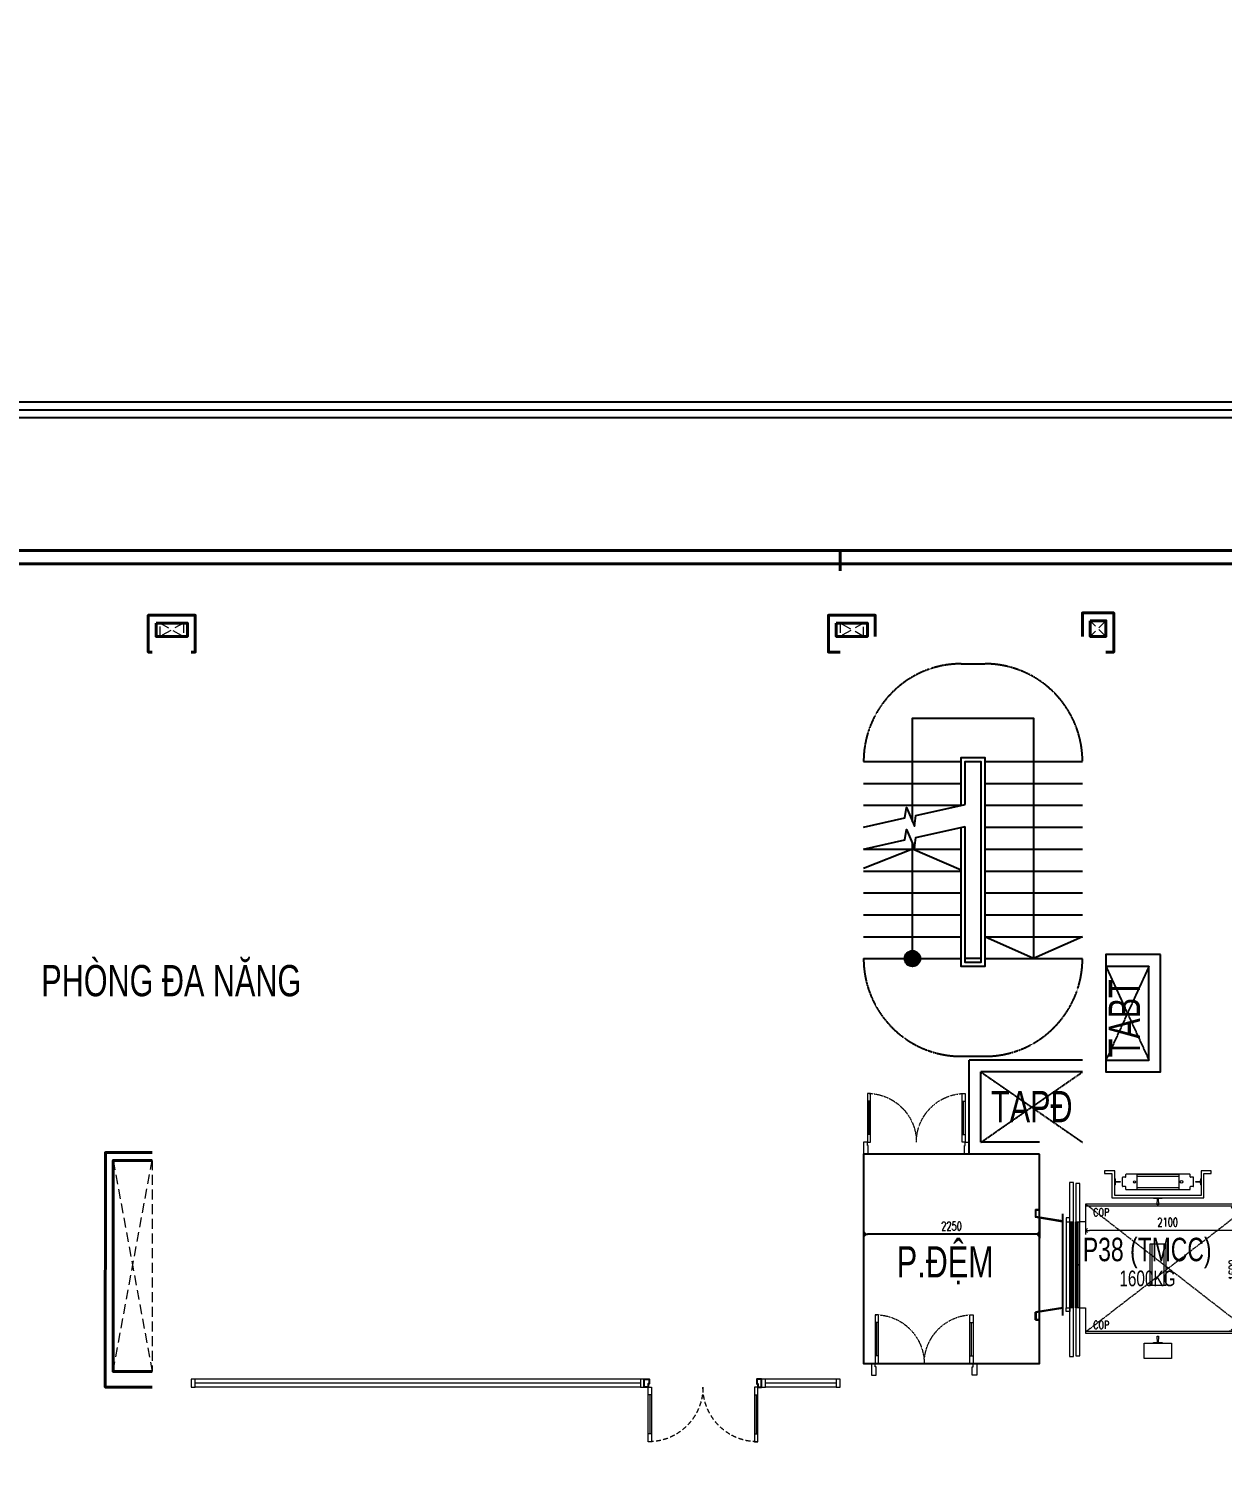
# Model space of a CAD drawing. Header units: millimetres. Extents: x -361611864 to 361244677, y -284134798 to 284403648.
# Drawn here: x -27055 to -11783, y 16570 to 34845 of the extents above; entities that cross this region are included whole.
import ezdxf
from ezdxf.enums import TextEntityAlignment as Align
from ezdxf.xclip import XClip

# ---------------------------------------------------------------- set-up
doc = ezdxf.new("R2010")
doc.units = ezdxf.units.MM
doc.header["$MEASUREMENT"] = 0
doc.header["$XCLIPFRAME"] = 0
for name, pattern in [('HIDDEN', [0.375, 0.25, -0.125]), ('HIDDEN2', [0.1875, 0.125, -0.0625]), ('Xref_ST_MBDV Cot vach 30.7.2022$0$ACAD_ISO02W100', [15, 12, -3]), ('Xref_ST_MBDV Cot vach 30.7.2022$0$HIDDEN', [0.375, 0.25, -0.125]), ('Xref_ST_MBDV Cot vach 30.7.2022$0$HIDDEN2', [0.1875, 0.125, -0.0625])]:
    doc.linetypes.add(name, pattern=pattern)
doc.layers.add('A-COLUMN UPDATE', color=7, linetype='Continuous', true_color=0xff1f1f)
for name, color, linetype in [('A-GLAZ', 135, 'Continuous'), ('KTV-KT-CUA DI', 5, 'Continuous'), ('ONG', 150, 'Continuous'), ('Xref_ST_MBDV Cot vach 30.7.2022$0$A-FLOR-STRS-ARROW', 8, 'Continuous'), ('Xref_ST_MBDV Cot vach 30.7.2022$0$KT-Khuat', 9, 'Xref_ST_MBDV Cot vach 30.7.2022$0$HIDDEN'), ('Xref_ST_MBDV Cot vach 30.7.2022$0$KT-Net manh', 139, 'Continuous'), ('Xref_ST_MBDV Cot vach 30.7.2022$0$KT-Text', 7, 'Continuous'), ('Xref_ST_MBDV Cot vach 30.7.2022$0$KT-Thay', 7, 'Continuous'), ('Xref_ST_MBDV Cot vach 30.7.2022$0$KT-Tuong', 1, 'Continuous')]:
    doc.layers.add(name, color=color, linetype=linetype)
for name, color, linetype, lineweight in [('KT-Kich thuoc', 159, 'Continuous', 18), ('KT-lomo nuoc', 3, 'HIDDEN', 5), ('KT-Net cat', 1, 'Continuous', 40), ('KT-Net cua', 87, 'Continuous', 9), ('Xref_ST_MBDV Cot vach 30.7.2022$0$CUA', 37, 'Continuous', 13), ('Xref_ST_MBDV Cot vach 30.7.2022$0$KT-Noi that', 36, 'Continuous', 9)]:
    doc.layers.add(name, color=color, linetype=linetype, lineweight=lineweight)
doc.styles.add('Xref_ST_MBDV Cot vach 30.7.2022$0$Arial', font='arial.ttf', dxfattribs={"width": 0.7})
doc.styles.add('Xref_ST_MBDV Cot vach 30.7.2022$0$ROMANS', font='ROMANS.SHX')
doc.styles.add('Xref_ST_MBDV Cot vach 30.7.2022$0$xref.N.Cot vach tang N2$0$DIM', font='vnsimli.shx', dxfattribs={"width": 0.7})
doc.dimstyles.new('Xref_ST_MBDV Cot vach 30.7.2022$0$xref.N.Cot vach tang N2$0$CCU 1-100 A1', dxfattribs={"dimscale": 100, "dimtxt": 2.2, "dimasz": 1, "dimexe": 1, "dimexo": 0, "dimgap": 1, "dimtad": 1, "dimdec": 0, "dimdsep": 46, "dimtxsty": 'Xref_ST_MBDV Cot vach 30.7.2022$0$xref.N.Cot vach tang N2$0$DIM', "dimblk1": 'Xref_ST_MBDV Cot vach 30.7.2022$0$xref.N.Cot vach tang N2$0$_ARCHTICK', "dimblk2": 'Xref_ST_MBDV Cot vach 30.7.2022$0$xref.N.Cot vach tang N2$0$_ARCHTICK', "dimsah": 1, "dimcen": 0, "dimdle": 1, "dimclrd": 256, "dimclre": 256, "dimclrt": 31, "dimadec": 0, "dimazin": 0, "dimtfac": 1, "dimtdec": 0, "dimtix": 1, "dimtmove": 2, "dimatfit": 3, "dimldrblk": 'Xref_ST_MBDV Cot vach 30.7.2022$0$xref.N.Cot vach tang N2$0$_ARCHTICK', "dimfxl": 8, "dimtolj": 1, "dimarcsym": 0})

# ---------------------------------------------------------------- blocks, each defined once
blk = doc.blocks.new('Xref_ST_MBDV Cot vach 30.7.2022$0$xref.N.Cot vach tang N2$0$_Open90')
at = {"color": 0, "linetype": 'ByBlock', "lineweight": -2}
for p, q in [((0, 0), (-1, 0)), ((-0.5, 0.5), (0, 0)), ((0, 0), (-0.5, -0.5))]:
    blk.add_line(p, q, dxfattribs=at)
blk = doc.blocks.new('*D65')
at = {"layer": 'Defpoints', "color": 0, "transparency": 16777216}
for p in [(-424, -515), (-353, -515, 0), (-353, -2115, 0)]:
    blk.add_point(p, dxfattribs=at)
at = {"layer": 'Xref_ST_MBDV Cot vach 30.7.2022$0$KT-Noi that', "color": 5, "transparency": 16777216}
for p, q in [((-353, -515), (-474, -515)), ((-424, -565), (-424, -1155)), ((-424, -2065), (-424, -1512)), ((-353, -2115), (-474, -2115))]:
    blk.add_line(p, q, dxfattribs=at)
at = {"layer": 'Xref_ST_MBDV Cot vach 30.7.2022$0$KT-Noi that', "color": 5, "transparency": 16777216, "xscale": 50, "yscale": 50, "zscale": 50}
for p, rotation in [((-424, -515), 90), ((-424, -2115), 270)]:
    blk.add_blockref('Xref_ST_MBDV Cot vach 30.7.2022$0$xref.N.Cot vach tang N2$0$_Open90', p, dxfattribs=dict(at, rotation=rotation))
at = {"layer": 'Xref_ST_MBDV Cot vach 30.7.2022$0$KT-Noi that', "color": 5, "transparency": 16777216, "insert": (-424, -1333), "char_height": 110, "attachment_point": 5, "rotation": 90, "style": 'Xref_ST_MBDV Cot vach 30.7.2022$0$xref.N.Cot vach tang N2$0$DIM'}
blk.add_mtext('\\A1;1600', dxfattribs=at)
blk = doc.blocks.new('Xref_ST_MBDV Cot vach 30.7.2022$0$xref.N.Cot vach tang N2$0$_ARCHTICK')
at = {"color": 0, "linetype": 'ByBlock', "const_width": 0.15}
blk.add_lwpolyline([(-0.5, -0.5), (0.5, 0.5)], dxfattribs=at)
blk = doc.blocks.new('*D66')
at = {"layer": 'Defpoints', "color": 0, "transparency": 16777216}
for p in [(-2310, -615), (-210, -615), (-2310, -827)]:
    blk.add_point(p, dxfattribs=at)
at = {"layer": 'Xref_ST_MBDV Cot vach 30.7.2022$0$KT-Noi that', "color": 5, "transparency": 16777216}
for p, q in [((-2310, -615), (-2310, -877)), ((-210, -615), (-210, -877)), ((-260, -827), (-2260, -827))]:
    blk.add_line(p, q, dxfattribs=at)
at = {"layer": 'Xref_ST_MBDV Cot vach 30.7.2022$0$KT-Noi that', "color": 5, "transparency": 16777216, "xscale": 50, "yscale": 50, "zscale": 50, "rotation": 180}
blk.add_blockref('Xref_ST_MBDV Cot vach 30.7.2022$0$xref.N.Cot vach tang N2$0$_Open90', (-2310, -827), dxfattribs=at)
at = {"layer": 'Xref_ST_MBDV Cot vach 30.7.2022$0$KT-Noi that', "color": 5, "transparency": 16777216, "xscale": 50, "yscale": 50, "zscale": 50}
blk.add_blockref('Xref_ST_MBDV Cot vach 30.7.2022$0$xref.N.Cot vach tang N2$0$_Open90', (-210, -827), dxfattribs=at)
at = {"layer": 'Xref_ST_MBDV Cot vach 30.7.2022$0$KT-Noi that', "color": 5, "transparency": 16777216, "insert": (-1260, -722), "char_height": 110, "attachment_point": 5, "style": 'Xref_ST_MBDV Cot vach 30.7.2022$0$xref.N.Cot vach tang N2$0$DIM'}
blk.add_mtext('\\A1;2100', dxfattribs=at)
blk = doc.blocks.new('*D165')
at = {"layer": 'Defpoints', "color": 5, "transparency": 16777216}
for p, q in [((-16373, 19635), (-16373, 19374)), ((-14123, 19635), (-14123, 19374)), ((-14173, 19424), (-16323, 19424))]:
    blk.add_line(p, q, dxfattribs=at)
at = {"layer": 'Defpoints', "color": 0, "transparency": 16777216}
for p in [(-16373, 19635), (-14123, 19635), (-16373, 19424)]:
    blk.add_point(p, dxfattribs=at)
at = {"layer": 'Defpoints', "color": 5, "transparency": 16777216, "xscale": 50, "yscale": 50, "zscale": 50, "rotation": 180}
blk.add_blockref('Xref_ST_MBDV Cot vach 30.7.2022$0$xref.N.Cot vach tang N2$0$_Open90', (-16373, 19424), dxfattribs=at)
at = {"layer": 'Defpoints', "color": 5, "transparency": 16777216, "xscale": 50, "yscale": 50, "zscale": 50}
blk.add_blockref('Xref_ST_MBDV Cot vach 30.7.2022$0$xref.N.Cot vach tang N2$0$_Open90', (-14123, 19424), dxfattribs=at)
at = {"layer": 'Defpoints', "color": 5, "transparency": 16777216, "insert": (-15248, 19529), "char_height": 110, "attachment_point": 5, "style": 'Xref_ST_MBDV Cot vach 30.7.2022$0$xref.N.Cot vach tang N2$0$DIM'}
blk.add_mtext('\\A1;2250', dxfattribs=at)
blk = doc.blocks.new('*U67')
for p, q in [((-1260, 525), (-1300, 525)), ((-1280, 100), (-1280, 525)), ((-90, 525), (-50, 525)), ((-70, 100), (-70, 525)), ((-1260, 100), (-1300, 100)), ((-90, 100), (-50, 100))]:
    blk.add_line(p, q)
for points in [[(-1300, 0), (-1260, 0), (-1260, 625), (-1300, 625)], [(-50, 0), (-90, 0), (-90, 625), (-50, 625)], [(-1350, -150), (-1290, -150), (-1290, -40), (-1300, -40), (-1300, 0), (-1350, 0)], [(0, -150), (-60, -150), (-60, -40), (-50, -40), (-50, 0), (0, 0)]]:
    blk.add_lwpolyline(points, close=True)
at = {"linetype": 'Xref_ST_MBDV Cot vach 30.7.2022$0$HIDDEN2'}
for centre, start, end in [((-1300, 0), 0, 90), ((-50, 0), 90, 180)]:
    blk.add_arc(centre, 625, start, end, dxfattribs=at)
blk = doc.blocks.new('ĂERWER')
at = {"layer": 'Xref_ST_MBDV Cot vach 30.7.2022$0$KT-Text', "extrusion": (-8.16706e-08, 6.125e-10, 1), "style": 'Xref_ST_MBDV Cot vach 30.7.2022$0$Arial', "width": 0.7}
blk.add_text('P38 (TMCC)', height=300, dxfattribs=at).set_placement((-12615, 18872, 0), align=Align.CENTER)
at = {"layer": 'Xref_ST_MBDV Cot vach 30.7.2022$0$KT-Text', "style": 'Xref_ST_MBDV Cot vach 30.7.2022$0$Arial', "width": 0.7}
blk.add_text('1600KG', height=200, dxfattribs=at).set_placement((-12612, 18552, 0), align=Align.CENTER)
blk = doc.blocks.new('l5 boundary')
at = {"layer": 'A-GLAZ', "elevation": 0}
blk.add_lwpolyline([(12675935, 1069203, -0.114033), (12687755, 1070668), (12702814, 1066317, -0.260467), (12705605, 1063842), (12711075, 1048030, 0.290863), (12714939, 1045359), (12744586, 1045359, -0.265528), (12747426, 1043237), (12750790, 1027631, -0.451371), (12745789, 1021759), (12700652, 1021759, -0.326781), (12695787, 1025328), (12691281, 1038349, 0.327702), (12675772, 1044606), (12658116, 1038514, -0.133076), (12655306, 1038632), (12654134, 1039088, -0.183721), (12652347, 1040641), (12647876, 1048143, -0.022157), (12644459, 1053899, -0.462092), (12646535, 1059064), (12675935, 1069203)], format="xyb", dxfattribs=at)
for points in [[(12675968, 1069109, -0.113956), (12687736, 1070569), (12702789, 1066220, -0.260691), (12705510, 1063809), (12710982, 1047994, 0.291185), (12714938, 1045259), (12744580, 1045259, -0.264299), (12747330, 1043206), (12750692, 1027613, -0.451113), (12745788, 1021859), (12700652, 1021859, -0.326852), (12695882, 1025360), (12691372, 1038392, 0.327998), (12675743, 1044701), (12658089, 1038611, -0.132658), (12655339, 1038726), (12654169, 1039182, -0.183978), (12652434, 1040690), (12647961, 1048196, -0.022163), (12644547, 1053946, -0.462097), (12646567, 1058970)], [(12676002, 1069015, -0.113879), (12687717, 1070471), (12702765, 1066123, -0.260924), (12705416, 1063777), (12710888, 1047958, 0.291495), (12714936, 1045159), (12744574, 1045159, -0.263018), (12747234, 1043175), (12750593, 1027596, -0.450846), (12745787, 1021959), (12700652, 1021959, -0.326925), (12695977, 1025391), (12691463, 1038435, 0.328292), (12675714, 1044797), (12658062, 1038707, -0.132227), (12655372, 1038821), (12654204, 1039275, -0.184247), (12652521, 1040739), (12648046, 1048249, -0.022168), (12644635, 1053992, -0.462102), (12646600, 1058875)]]:
    blk.add_lwpolyline(points, format="xyb", close=True, dxfattribs=at)
blk = doc.blocks.new('*U326')
at = {"color": 8}
for p, q in [((50, 100), (5745, 100)), ((50, 0), (5745, 0))]:
    blk.add_line(p, q, dxfattribs=at)
blk.add_line((50, 50), (5745, 50))
for points in [[(0, 0), (50, 0), (50, 100), (0, 100)], [(5745, 0), (5795, 0), (5795, 100), (5745, 100)]]:
    blk.add_lwpolyline(points, close=True)
blk = doc.blocks.new('*U321')
at = {"layer": 'KT-lomo nuoc', "ltscale": 500}
for p, q in [((32, -167), (-295, -57)), ((-262, -224), (0, 0))]:
    blk.add_line(p, q, dxfattribs=at)
blk.add_lwpolyline([(32, -167), (-262, -224), (-295, -57), (0, 0)], close=True, dxfattribs=at)
blk = doc.blocks.new('*U308')
at = {"layer": 'KT-lomo nuoc', "ltscale": 500}
for p, q in [((-327, 110), (0, 0)), ((-295, -57), (-32, 167))]:
    blk.add_line(p, q, dxfattribs=at)
blk.add_lwpolyline([(-295, -57), (-327, 110), (-32, 167), (0, 0)], close=True, dxfattribs=at)
blk = doc.blocks.new('*U309')
at = {"layer": 'KT-lomo nuoc', "ltscale": 500}
for p, q in [((-196, -38), (-38, 196)), ((-234, 159), (0, 0))]:
    blk.add_line(p, q, dxfattribs=at)
blk.add_lwpolyline([(-196, -38), (-234, 159), (-38, 196), (0, 0)], close=True, dxfattribs=at)
blk = doc.blocks.new('*U497')
at = {"layer": 'KT-lomo nuoc', "ltscale": 500}
for p, q in [((491, 94), (510, -2651)), ((1001, -2557), (0, 0))]:
    blk.add_line(p, q, dxfattribs=at)
blk.add_lwpolyline([(491, 94), (1001, -2557), (510, -2651), (0, 0)], close=True, dxfattribs=at)
blk = doc.blocks.new('CTN TN T39')
at = {"layer": 'KT-Net cat'}
for points, elevation in [([(-21551, -200), (-21601, -200), (-21601, 270), (-21001, 270), (-21001, -200), (-21051, -200)], 0), ([(-12751, -200), (-12901, -200), (-12901, 270), (-12301, 270), (-12301, 0)], 0), ([(-9651, 0), (-9651, 300), (-9251, 300), (-9251, -200), (-9351, -200)], 0), ([(-21551, -6602), (-22150, -6602), (-22151, -9600), (-21551, -9600)], -1), ([(-21551, -6702), (-22050, -6702), (-22051, -9400), (-21551, -9400)], -1)]:
    blk.add_lwpolyline(points, dxfattribs=dict(at, elevation=elevation))
at = {"layer": 'KT-Net cat', "elevation": 0}
for points in [[(-9551, 200), (-9351, 200), (-9351, 0), (-9551, 0)], [(-21501, 170), (-21101, 170), (-21101, 0), (-21501, 0)], [(-12801, 170), (-12401, 170), (-12401, 0), (-12801, 0)]]:
    blk.add_lwpolyline(points, close=True, dxfattribs=at)
at = {"layer": 'KT-lomo nuoc', "linetype": 'HIDDEN'}
for name, p, rotation in [('*U321', (-21451, 0, 0), 169.1134064189117), ('*U497', (-21551, -9400, -1), 169.1023465233103)]:
    blk.add_blockref(name, p, dxfattribs=dict(at, rotation=rotation))
at = {"layer": 'KT-lomo nuoc', "linetype": 'HIDDEN', "xscale": -0.9999999999999997, "rotation": 10.8976534755902}
for name, p in [('*U308', (-12751, 0, 0)), ('*U309', (-9551, 0, 0))]:
    blk.add_blockref(name, p, dxfattribs=at)
blk = doc.blocks.new('*U210')
for p, q in [((-1410, -100), (-1450, -100)), ((-90, -100), (-50, -100)), ((-1410, -600), (-1450, -600)), ((-90, -600), (-50, -600))]:
    blk.add_line(p, q)
at = {"color": 251}
for p, q in [((-1430, -100), (-1430, -600)), ((-70, -100), (-70, -600))]:
    blk.add_line(p, q, dxfattribs=at)
for points in [[(-1450, 0), (-1410, 0), (-1410, -700), (-1450, -700)], [(-50, 0), (-90, 0), (-90, -700), (-50, -700)]]:
    blk.add_lwpolyline(points, close=True)
at = {"color": 251, "linetype": 'HIDDEN2', "ltscale": 500}
for centre, start, end in [((-1450, 0), 270, 0), ((-50, 0), 180, 270)]:
    blk.add_arc(centre, 700, start, end, dxfattribs=at)
at = {"layer": 'KTV-KT-CUA DI'}
for points in [[(-1500, 100), (-1440, 100), (-1440, 40), (-1450, 40), (-1450, 0), (-1500, 0)], [(0, 100), (-60, 100), (-60, 40), (-50, 40), (-50, 0), (0, 0)]]:
    blk.add_lwpolyline(points, close=True, dxfattribs=at)
blk = doc.blocks.new('*U462')
at = {"color": 8}
for p, q in [((50, 100), (955, 100)), ((50, 0), (955, 0))]:
    blk.add_line(p, q, dxfattribs=at)
blk.add_line((50, 50), (955, 50))
for points in [[(0, 0), (50, 0), (50, 100), (0, 100)], [(955, 0), (1005, 0), (1005, 100), (955, 100)]]:
    blk.add_lwpolyline(points, close=True)
blk = doc.blocks.new('Xref_ST_MBDV Cot vach 30.7.2022$0$TMCC')
at = {"layer": 'Xref_ST_MBDV Cot vach 30.7.2022$0$KT-Noi that', "linetype": 'Continuous', "ltscale": 2}
for p, q in [((-1938.3, -164.7, 0), (-1932.3, -167.2, 0)), ((-1938.3, -247.2, 0), (-1938.3, -164.7, 0)), ((-1932.3, -167.2, 0), (-1930.1, -202.2, 0)), ((-1839.3, -261.4, 0), (-1839.3, -150.6, 0)), ((-1798.8, -146, 0), (-1834.7, -146, 0)), ((-1794.2, -141.4, 0), (-1794.2, -110.6, 0)), ((-978.4, -106, 0), (-1789.6, -106, 0)), ((-1652, -306, 0), (-1652, -106, 0)), ((-1652, -106, 0), (-1118, -106, 0)), ((-1652, -281, 0), (-1652, -131, 0)), ((-1652, -131, 0), (-1118, -131, 0)), ((-1118, -106, 0), (-1118, -306, 0)), ((-1118, -131, 0), (-1118, -281, 0)), ((-973.8, -141.4, 0), (-973.8, -110.6, 0)), ((-933.9, -146, 0), (-969.2, -146, 0)), ((-929.3, -261.4, 0), (-929.3, -150.6, 0)), ((-840, -202.2, 0), (-837.8, -167.2, 0)), ((-837.8, -167.2, 0), (-831.8, -164.7, 0)), ((-831.8, -164.7, 0), (-831.8, -247.2, 0)), ((-2515, -215, 0), (-2515, -2440, 0)), ((-2465, -215, 0), (-2515, -215, 0)), ((-2465, -2440, 0), (-2465, -215, 0)), ((-1932.3, -244.7, 0), (-1938.3, -247.2, 0)), ((-1930.1, -209.7, 0), (-1932.3, -244.7, 0)), ((-1930.1, -202.2, 0), (-1905.4, -202.2, 0)), ((-1905.4, -209.7, 0), (-1930.1, -209.7, 0)), ((-1905.4, -202.2, 0), (-1895.4, -202, 0)), ((-1895.4, -210.5, 0), (-1905.4, -209.7, 0)), ((-1895.4, -202, 0), (-1870, -201.5, 0)), ((-1870, -210.5, 0), (-1895.4, -210.5, 0)), ((-1870, -201.5, 0), (-1870, -210.5, 0)), ((-1798.8, -266, 0), (-1834.7, -266, 0)), ((-1794.2, -301.4, 0), (-1794.2, -270.6, 0)), ((-978.4, -306, 0), (-1789.6, -306, 0)), ((-1118, -281, 0), (-1652, -281, 0)), ((-1118, -306, 0), (-1652, -306, 0)), ((-973.8, -301.4, 0), (-973.8, -270.6, 0)), ((-933.9, -266, 0), (-969.2, -266, 0)), ((-900, -210.5, 0), (-900, -201.5, 0)), ((-900, -201.5, 0), (-874.6, -201.5, 0)), ((-874.6, -210, 0), (-900, -210.5, 0)), ((-874.6, -201.5, 0), (-864.6, -202.2, 0)), ((-864.6, -209.7, 0), (-874.6, -210, 0)), ((-864.6, -202.2, 0), (-840, -202.2, 0)), ((-840, -209.7, 0), (-864.6, -209.7, 0)), ((-837.8, -244.7, 0), (-840, -209.7, 0)), ((-831.8, -247.2, 0), (-837.8, -244.7, 0)), ((-185, -490, 0), (-2310, -490, 0)), ((-2310, -490, 0), (-2310, -515, 0)), ((-210, -515, 0), (-2310, -515, 0)), ((-2310, -515, 0), (-2310, -715, 0)), ((-1439.5, -419, 0), (-1442, -411, 0)), ((-1442, -411, 0), (-1328, -411, 0)), ((-1390, -423, 0), (-1439.5, -419, 0)), ((-1393, -462, 0), (-1390, -452, 0)), ((-1393, -500, 0), (-1393, -462, 0)), ((-1377, -500, 0), (-1393, -500, 0)), ((-1390, -452, 0), (-1390, -423, 0)), ((-1330.5, -419, 0), (-1380, -423, 0)), ((-1380, -423, 0), (-1380, -452, 0)), ((-1380, -452, 0), (-1377, -462, 0)), ((-1377, -462, 0), (-1377, -500, 0)), ((-1328, -411, 0), (-1330.5, -419, 0)), ((-210, -2115, 0), (-210, -515, 0)), ((-185, -2140, 0), (-185, -490, 0)), ((-2510, -665, 0), (-2560, -665, 0)), ((-2560, -665, 0), (-2560, -715, 0)), ((-2560, -715, 0), (-2510, -715, 0)), ((-2555, -1815, 0), (-2555, -715, 0)), ((-2510, -715, 0), (-2510, -665, 0)), ((-2310, -715, 0), (-2385, -715, 0)), ((-1485, -1000, 0), (-1285, -1000, 0)), ((-1485, -1530, 0), (-1485, -1000, 0)), ((-1460, -1000, 0), (-1310, -1000, 0)), ((-1460, -1530, 0), (-1460, -1000, 0)), ((-1310, -1000, 0), (-1310, -1530, 0)), ((-1285, -1000, 0), (-1285, -1530, 0)), ((-1285, -1530, 0), (-1485, -1530, 0)), ((-1310, -1530, 0), (-1460, -1530, 0)), ((-2560, -1865, 0), (-2560, -1815, 0)), ((-2560, -1815, 0), (-2510, -1815, 0)), ((-2510, -1815, 0), (-2510, -1865, 0)), ((-2385, -1815, 0), (-2310, -1815, 0)), ((-2310, -1815, 0), (-2310, -2115, 0)), ((-2510, -1865, 0), (-2560, -1865, 0)), ((-2310, -2115, 0), (-210, -2115, 0)), ((-2310, -2115, 0), (-2310, -2140, 0)), ((-2310, -2140, 0), (-185, -2140, 0)), ((-1393, -2218, 0), (-1393, -2180, 0)), ((-1393, -2180, 0), (-1377, -2180, 0)), ((-1377, -2180, 0), (-1377, -2218, 0)), ((-1442, -2269, 0), (-1439.5, -2261, 0)), ((-1328, -2269, 0), (-1442, -2269, 0)), ((-1439.5, -2261, 0), (-1390, -2257, 0)), ((-1390, -2228, 0), (-1393, -2218, 0)), ((-1390, -2257, 0), (-1390, -2228, 0)), ((-1377, -2218, 0), (-1380, -2228, 0)), ((-1380, -2228, 0), (-1380, -2257, 0)), ((-1380, -2257, 0), (-1330.5, -2261, 0)), ((-1330.5, -2261, 0), (-1328, -2269, 0)), ((-2515, -2440, 0), (-2465, -2440, 0))]:
    blk.add_line(p, q, dxfattribs=at)
at = {"layer": 'Xref_ST_MBDV Cot vach 30.7.2022$0$KT-Noi that', "linetype": 'Xref_ST_MBDV Cot vach 30.7.2022$0$ACAD_ISO02W100', "ltscale": 2}
for p, q in [((-185, -490, 0), (-2310, -2127.5, 0)), ((-185, -2140, 0), (-2310, -490, 0))]:
    blk.add_line(p, q, dxfattribs=at)
at = {"layer": 'Xref_ST_MBDV Cot vach 30.7.2022$0$KT-Noi that', "linetype": 'Continuous', "ltscale": 2, "elevation": 0}
for points in [[(-1385, -411), (-796.8, -411), (-796.8, -100), (-701.8, -100), (-701.8, -65), (-831.8, -65), (-831.8, -381), (-1385, -381), (-1938.3, -381), (-1938.3, -65), (-2068.3, -65), (-2068.3, -100), (-1973.3, -100), (-1973.3, -411), (-1385, -411)], [(-2385, -2430), (-2385, -225), (-2435, -225), (-2435, -2430)], [(-2510, -715), (-2465, -715), (-2465, -1265), (-2510, -1265)], [(-2435, -715), (-2390, -715), (-2390, -1265), (-2435, -1265)], [(-2510, -1265), (-2465, -1265), (-2465, -1815), (-2510, -1815)], [(-2435, -1265), (-2390, -1265), (-2390, -1815), (-2435, -1815)], [(-1385, -2269), (-1210, -2269), (-1210, -2465), (-1385, -2465), (-1560, -2465), (-1560, -2269), (-1385, -2269)]]:
    blk.add_lwpolyline(points, close=True, dxfattribs=at)
for points in [[(-2495, -1265), (-2495, -715)], [(-2480, -1265), (-2480, -715)], [(-2420, -1265), (-2420, -715)], [(-2405, -1265), (-2405, -715)], [(-2495, -1815), (-2495, -1265)], [(-2480, -1815), (-2480, -1265)], [(-2420, -1815), (-2420, -1265)], [(-2405, -1815), (-2405, -1265)]]:
    blk.add_lwpolyline(points, dxfattribs=at)
at = {"layer": 'Xref_ST_MBDV Cot vach 30.7.2022$0$KT-Noi that', "linetype": 'Continuous', "ltscale": 2}
for centre, radius in [((-1685, -206, 0), 14.5), ((-1085, -206, 0), 17.5)]:
    blk.add_circle(centre, radius, dxfattribs=at)
for centre, start, end in [((-1834.7, -150.6, 0), 90, 180), ((-1798.8, -141.4, 0), 270, 0), ((-1789.6, -110.6, 0), 90, 180), ((-978.4, -110.6, 0), 0, 90), ((-969.2, -141.4, 0), 180, 270), ((-933.9, -150.6, 0), 0, 90), ((-1834.7, -261.4, 0), 180, 270), ((-1798.8, -270.6, 0), 0, 90), ((-1789.6, -301.4, 0), 180, 270), ((-978.4, -301.4, 0), 270, 0), ((-969.2, -270.6, 0), 90, 180), ((-933.9, -261.4, 0), 270, 0)]:
    blk.add_arc(centre, 4.61, start, end, dxfattribs=at)
at = {"layer": 'Xref_ST_MBDV Cot vach 30.7.2022$0$KT-Noi that', "linetype": 'Continuous', "ltscale": 2, "style": 'Xref_ST_MBDV Cot vach 30.7.2022$0$ROMANS', "width": 0.75}
for p in [(-2110, -595, 0), (-2110, -2035, 0)]:
    blk.add_text('COP', height=100, dxfattribs=at).set_placement(p, align=Align.MIDDLE)
at = {"layer": 'Xref_ST_MBDV Cot vach 30.7.2022$0$KT-Noi that', "color": 5}
dim = blk.add_linear_dim(base=(-424.2, -515, 0), p1=(-353.1, -2115, 0), p2=(-353.1, -515, 0), angle=270, dimstyle='Xref_ST_MBDV Cot vach 30.7.2022$0$xref.N.Cot vach tang N2$0$CCU 1-100 A1', override={"dimscale": 50, "dimblk1": 'Xref_ST_MBDV Cot vach 30.7.2022$0$xref.N.Cot vach tang N2$0$_Open90', "dimblk2": 'Xref_ST_MBDV Cot vach 30.7.2022$0$xref.N.Cot vach tang N2$0$_Open90', "dimclrd": 5, "dimclre": 5, "dimclrt": 5, "dimlwd": 65535, "dimlwe": 65535}, dxfattribs=at)
dim.commit()
dim.dimension.update_dxf_attribs({"geometry": '*D65', "text_midpoint": (-424.2, -1333.3, 0), "dimtype": 128})
dim = blk.add_linear_dim(base=(-2310, -826.7, 0), p1=(-210, -615, 0), p2=(-2310, -615, 0), angle=180, dimstyle='Xref_ST_MBDV Cot vach 30.7.2022$0$xref.N.Cot vach tang N2$0$CCU 1-100 A1', override={"dimscale": 50, "dimblk1": 'Xref_ST_MBDV Cot vach 30.7.2022$0$xref.N.Cot vach tang N2$0$_Open90', "dimblk2": 'Xref_ST_MBDV Cot vach 30.7.2022$0$xref.N.Cot vach tang N2$0$_Open90', "dimclrd": 5, "dimclre": 5, "dimclrt": 5, "dimlwd": 65535, "dimlwe": 65535}, dxfattribs=at)
dim.commit()
dim.dimension.update_dxf_attribs({"geometry": '*D66', "text_midpoint": (-1260, -721.7, 0)})

msp = doc.modelspace()

# ---------------------------------------------------------------- hatches: boundary and pattern name
at = {"layer": 'Xref_ST_MBDV Cot vach 30.7.2022$0$KT-Net manh'}
h = msp.add_hatch(color=256, dxfattribs=at)
edge = h.paths.add_edge_path(flags=0)
edge.add_arc((-15748.1, 22950.4), 100, 360, 720)
h = msp.add_hatch(color=256, dxfattribs=at)
edge = h.paths.add_edge_path(flags=0)
edge.add_arc((-15748.1, 22950.4), 100, 360, 720)
msp.add_hatch(color=256, dxfattribs=at).paths.add_polyline_path([(-15779, 22855.3), (-15717.1, 22855.3), (-15667.1, 22891.6), (-15648.1, 22950.4), (-15667.1, 23009.2), (-15717.1, 23045.5), (-15779, 23045.5), (-15829, 23009.2), (-15848.1, 22950.4), (-15829, 22891.6)], flags=0)
msp.add_hatch(color=256, dxfattribs=at).paths.add_polyline_path([(-15779, 22855.3), (-15717.1, 22855.3), (-15667.1, 22891.6), (-15648.1, 22950.4), (-15667.1, 23009.2), (-15717.1, 23045.5), (-15779, 23045.5), (-15829, 23009.2), (-15848.1, 22950.4), (-15829, 22891.6)], flags=0)

# ---------------------------------------------------------------- linework, layer by layer
at = {"layer": 'Defpoints', "elevation": 0}
msp.add_lwpolyline([(-14123.1, 20450.4), (-16373.1, 20450.4), (-16373.1, 17770.4), (-14123.1, 17770.4)], close=True, dxfattribs=at)
at = {"layer": 'KT-Net cat'}
for p, q in [((-33773.1, 28170.4, 0), (-16673.1, 28170.4)), ((-16673.1, 27910.4), (-16673.1, 28170.4)), ((-33773.1, 28000.4, 0), (-16673.1, 28000.4))]:
    msp.add_line(p, q, dxfattribs=at)
at = {"layer": 'KT-Net cat', "elevation": 0}
for points in [[(-3451.2, 23873.7, 0.1326112), (-4917.6, 26672.3, 0.0664995), (-6048.8, 27586.7, 0.1376153), (-8129.4, 28170.4), (-33773.1, 28170.4)], [(-3617.2, 23836.8, 0.1325677), (-5041.7, 26556.1, 0.0664519), (-6137.2, 27441.5, 0.1376153), (-8129.4, 28000.4), (-33773.1, 28000.4)]]:
    msp.add_lwpolyline(points, format="xyb", dxfattribs=at)
at = {"layer": 'ONG', "color": 1, "elevation": 0}
for points in [[(-12573.1, 23000.4), (-13273.1, 23000.4), (-13273.1, 21500.4), (-12573.1, 21500.4)], [(-13273.1, 21650.4), (-12723.1, 21650.4), (-12723.1, 22850.4), (-13273.1, 22850.4)]]:
    msp.add_lwpolyline(points, close=True, dxfattribs=at)
at = {"layer": 'Xref_ST_MBDV Cot vach 30.7.2022$0$A-FLOR-STRS-ARROW', "elevation": 0}
for points in [[(-16373.1, 24631.3), (-15846.5, 24749.3), (-15824.7, 24883.1), (-15724.1, 24644.6), (-15705.6, 24780.8), (-15073.1, 24922.5)], [(-16373.1, 24350.4), (-15846.5, 24468.4), (-15824.7, 24602.2), (-15724.1, 24363.7), (-15705.6, 24499.9), (-15073.1, 24641.6)]]:
    msp.add_lwpolyline(points, dxfattribs=at)
at = {"layer": 'Xref_ST_MBDV Cot vach 30.7.2022$0$KT-Khuat', "linetype": 'Xref_ST_MBDV Cot vach 30.7.2022$0$HIDDEN', "ltscale": 5}
for p, q in [((-13273.1, 22850.4, 0), (-12723.1, 21650.4, 0)), ((-12723.1, 22850.4, 0), (-13273.1, 21650.4, 0)), ((-14873.1, 20600.4), (-13573.1, 21500.4)), ((-14873.1, 21500.4), (-13573.1, 20600.4))]:
    msp.add_line(p, q, dxfattribs=at)
at = {"layer": 'Xref_ST_MBDV Cot vach 30.7.2022$0$KT-Net manh'}
for p, q in [((-15829, 23009.2, 0), (-15848.1, 22950.4, 0)), ((-15829, 23009.2, 0), (-15848.1, 22950.4, 0)), ((-14173.1, 19742.4), (-14173.1, 19642.6)), ((-13823.1, 19585.4), (-14173.1, 19642.6)), ((-13823.1, 19590.6), (-14168.1, 19646.5)), ((-13823.1, 18385.4), (-13823.1, 19685.4)), ((-13823.1, 18485.4), (-14173.1, 18428.2)), ((-13823.1, 18480.2), (-14168.1, 18424.3)), ((-14173.1, 18328.4), (-14173.1, 18428.2))]:
    msp.add_line(p, q, dxfattribs=at)
at = {"layer": 'Xref_ST_MBDV Cot vach 30.7.2022$0$KT-Net manh', "linetype": 'Xref_ST_MBDV Cot vach 30.7.2022$0$HIDDEN', "elevation": 0}
for points in [[(-16373.1, 25470.4, -0.4141313), (-15123.3, 26720.4), (-14822.8, 26720.4, -0.4141313), (-13573.1, 25470.4, -1.0000292)], [(-16373.1, 22950.4, 0.4141313), (-15123.3, 21700.4), (-14822.8, 21700.4, 0.4141313), (-13573.1, 22950.4, 1.0000292)]]:
    msp.add_lwpolyline(points, format="xyb", dxfattribs=at)
at = {"layer": 'Xref_ST_MBDV Cot vach 30.7.2022$0$KT-Net manh', "elevation": 0}
for points in [[(-15748.1, 24701.3), (-15748.1, 25350.4), (-15748.1, 25450.4), (-15748.1, 26025.4), (-14198.1, 26025.4), (-14198.1, 22950.4)], [(-15123.1, 24079.6), (-15748.1, 24350.4), (-16373.1, 24100.4)], [(-15748.1, 22950.4), (-15748.1, 24420.4)], [(-13573.1, 23230.4), (-14198.1, 22950.4), (-14823.1, 23230.4)], [(-14173.1, 19742.4), (-14123.1, 19742.4)], [(-14168.1, 19646.5), (-14168.1, 19737.4), (-14123.1, 19737.4)], [(-14173.1, 18328.4), (-14123.1, 18328.4)], [(-14168.1, 18424.3), (-14168.1, 18333.4), (-14123.1, 18333.4)]]:
    msp.add_lwpolyline(points, dxfattribs=at)
at = {"layer": 'Xref_ST_MBDV Cot vach 30.7.2022$0$KT-Net manh'}
msp.add_circle((-15748.1, 22950.4, 0), 100, dxfattribs=at)
msp.add_circle((-15748.1, 22950.4, 0), 100, dxfattribs=at)
at = {"layer": 'Xref_ST_MBDV Cot vach 30.7.2022$0$KT-Thay', "extrusion": (1.28361e-08, 3.72499e-11, 1)}
for p, q in [((-16373.1, 25470.4), (-15123.1, 25470.4, 0)), ((-14823.1, 25470.4, 0), (-13573.1, 25470.4)), ((-16373.1, 25190.4, 0), (-15123.1, 25190.4, 0)), ((-14823.1, 25190.4, 0), (-13573.1, 25190.4, 0)), ((-16373.1, 24910.4, 0), (-15123.1, 24910.4, 0)), ((-14823.1, 24910.4, 0), (-13573.1, 24910.4, 0)), ((-14823.1, 24630.4, 0), (-13573.1, 24630.4, 0)), ((-16373.1, 24350.4, 0), (-15123.1, 24350.4, 0)), ((-14823.1, 24350.4, 0), (-13573.1, 24350.4, 0)), ((-16373.1, 24070.4, 0), (-15123.1, 24070.4, 0)), ((-14823.1, 24070.4, 0), (-13573.1, 24070.4, 0)), ((-16373.1, 23790.4, 0), (-15123.1, 23790.4, 0)), ((-14823.1, 23790.4, 0), (-13573.1, 23790.4, 0)), ((-16373.1, 23510.4, 0), (-15123.1, 23510.4, 0)), ((-14823.1, 23510.4, 0), (-13573.1, 23510.4, 0)), ((-16373.1, 23230.4, 0), (-15123.1, 23230.4, 0)), ((-14823.1, 23230.4, 0), (-13573.1, 23230.4, 0)), ((-16373.1, 22950.4, 0), (-15123.1, 22950.4, 0)), ((-14823.1, 22950.4, 0), (-13573.1, 22950.4, 0))]:
    msp.add_line(p, q, dxfattribs=at)
at = {"layer": 'Xref_ST_MBDV Cot vach 30.7.2022$0$KT-Thay'}
msp.add_line((-14873.1, 22950.4, 0), (-15073.1, 22950.4, 0), dxfattribs=at)
at = {"layer": 'Xref_ST_MBDV Cot vach 30.7.2022$0$KT-Thay', "elevation": 0}
for points in [[(-15123.1, 24911.3), (-15123.1, 25520.4), (-14823.1, 25520.4), (-14823.1, 22850.4), (-15123.1, 22850.4), (-15123.1, 24630.4)], [(-15073.1, 24922.5), (-15073.1, 25470.4), (-14873.1, 25470.4), (-14873.1, 22900.4), (-15073.1, 22900.4), (-15073.1, 24641.6)]]:
    msp.add_lwpolyline(points, dxfattribs=at)
at = {"layer": 'Xref_ST_MBDV Cot vach 30.7.2022$0$KT-Tuong'}
for p, q in [((-13573.1, 21650.4), (-15023.1, 21650.4)), ((-15023.1, 20450.4), (-15023.1, 21650.4)), ((-13573.1, 21500.4), (-14873.1, 21500.4)), ((-14873.1, 20600.4), (-14873.1, 21500.4)), ((-14123.1, 20600.4), (-14873.1, 20600.4)), ((-14123.1, 20450.4), (-15023.1, 20450.4))]:
    msp.add_line(p, q, dxfattribs=at)

# ---------------------------------------------------------------- block references
at = {"layer": 'A-COLUMN UPDATE'}
ref = msp.add_blockref('l5 boundary', (-12751756.2, -1015288.9, 0), dxfattribs=at)
XClip(ref).set_block_clipping_path([(12617922.6520303302, 999473.9989193338), (12765146.6520303302, 1080853.421006578)])
at = {"layer": 'KT-Kich thuoc', "color": 2}
msp.add_blockref('CTN TN T39', (-3922.5, 27070.4, 0), dxfattribs=at)
at = {"layer": 'KT-Net cua'}
for name, p, rotation in [('*U326', (-19178.1, 17570.4, 0), 180), ('*U462', (-16673.1, 17570.4), 179.999999999997)]:
    msp.add_blockref(name, p, dxfattribs=dict(at, rotation=rotation))
at = {"layer": 'KT-Net cua', "extrusion": (-7.01968e-14, 2.19555e-13, -1), "zscale": -1}
msp.add_blockref('*U210', (19178.1, 17470.4, 0), dxfattribs=at)
at = {"layer": 'Xref_ST_MBDV Cot vach 30.7.2022$0$CUA', "xscale": -1}
for p in [(-16373.1, 20600.4), (-16273.1, 17770.4)]:
    msp.add_blockref('*U67', p, dxfattribs=at)
at = {"layer": 'Xref_ST_MBDV Cot vach 30.7.2022$0$KT-Noi that'}
msp.add_blockref('Xref_ST_MBDV Cot vach 30.7.2022$0$TMCC', (-11223.1, 20300.4), dxfattribs=at)
at = {"layer": 'Xref_ST_MBDV Cot vach 30.7.2022$0$KT-Text'}
ref = msp.add_blockref('ĂERWER', (-130.2, 207.8, 0), dxfattribs=at)
XClip(ref).set_block_clipping_path([(-132938.6258865017, -17483.4265291639), (19061.3741134983, 61275.5558094324)])

# ---------------------------------------------------------------- texts
at = {"layer": 'Xref_ST_MBDV Cot vach 30.7.2022$0$KT-Text', "extrusion": (-6.125e-10, -8.16706e-08, 1), "style": 'Xref_ST_MBDV Cot vach 30.7.2022$0$Arial', "width": 0.7}
msp.add_text('TABT', height=400, rotation=90, dxfattribs=at).set_placement((-12836.9, 22186.7, 0), align=Align.CENTER)
at = {"layer": 'Xref_ST_MBDV Cot vach 30.7.2022$0$KT-Text', "extrusion": (-8.16706e-08, 6.125e-10, 1), "style": 'Xref_ST_MBDV Cot vach 30.7.2022$0$Arial', "width": 0.7}
for s, p in [('TAPĐ', (-14221.4, 20857.1, 0)), ('P.ĐỆM', (-15329.2, 18871.8, 0))]:
    msp.add_text(s, height=400, dxfattribs=at).set_placement(p, align=Align.CENTER)
at = {"layer": 'Xref_ST_MBDV Cot vach 30.7.2022$0$KT-Text', "insert": (-25229.8, 22868.5), "char_height": 400, "width": 4296.111, "attachment_point": 2, "style": 'Xref_ST_MBDV Cot vach 30.7.2022$0$Arial'}
msp.add_mtext('PHÒNG ĐA NĂNG', dxfattribs=at)

# ---------------------------------------------------------------- dimensions: what is measured, and where the dimension line sits
at = {"layer": 'Defpoints', "color": 5}
dim = msp.add_linear_dim(base=(-16373.1, 19423.7), p1=(-14123.1, 19635.4), p2=(-16373.1, 19635.4), dimstyle='Xref_ST_MBDV Cot vach 30.7.2022$0$xref.N.Cot vach tang N2$0$CCU 1-100 A1', override={"dimscale": 50, "dimblk1": 'Xref_ST_MBDV Cot vach 30.7.2022$0$xref.N.Cot vach tang N2$0$_Open90', "dimblk2": 'Xref_ST_MBDV Cot vach 30.7.2022$0$xref.N.Cot vach tang N2$0$_Open90', "dimclrd": 5, "dimclre": 5, "dimclrt": 5, "dimlwd": 65535, "dimlwe": 65535}, dxfattribs=at)
dim.commit()
dim.dimension.update_dxf_attribs({"geometry": '*D165', "text_midpoint": (-15248.1, 19528.7)})

doc.saveas('drawing.dxf')
